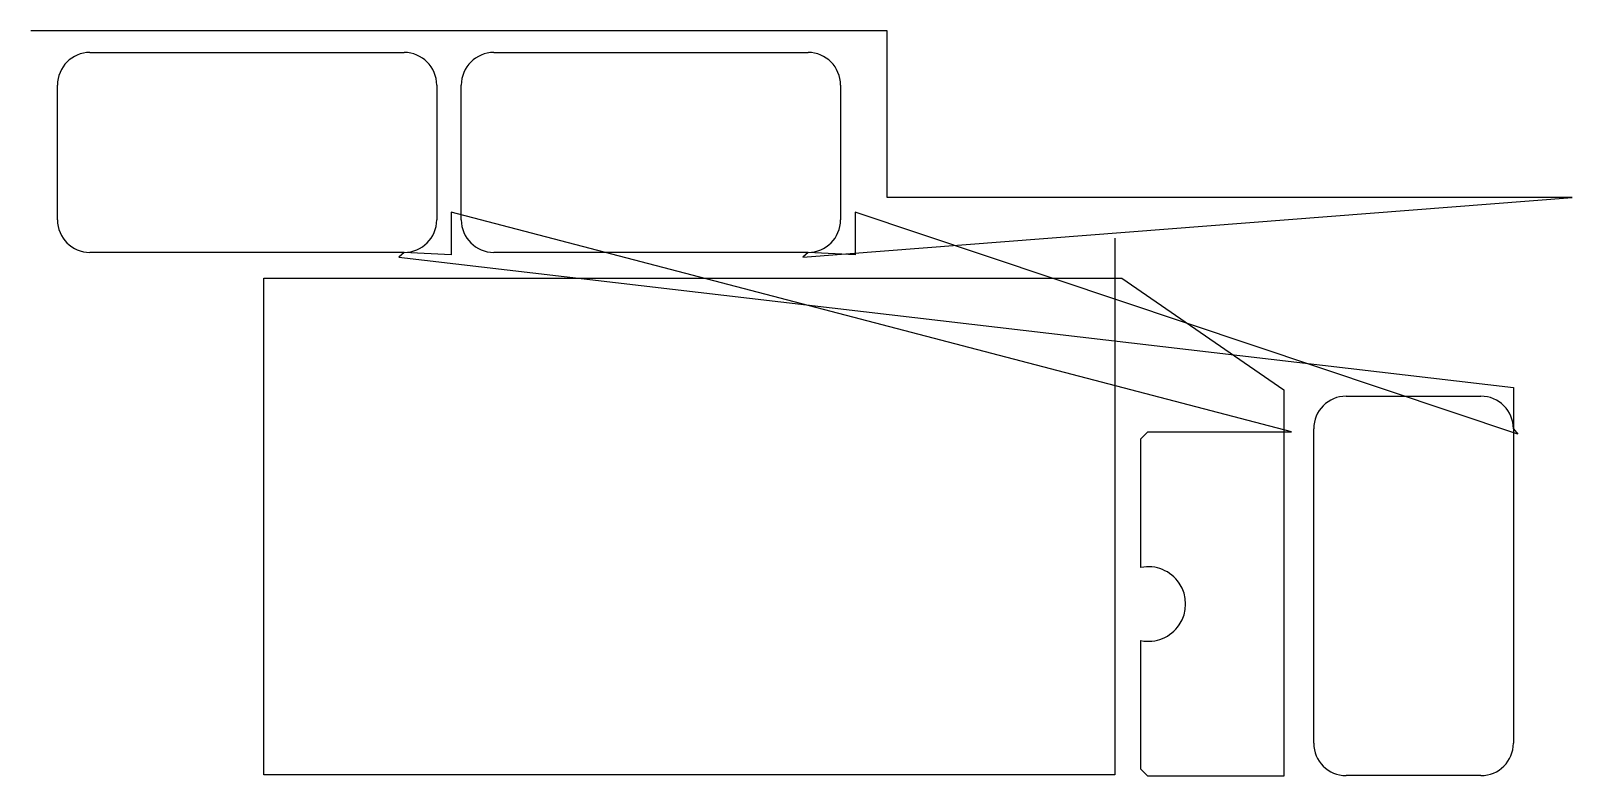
# Model space of a CAD drawing. Header units: metres. Extents: x 810 to 1948, y 19 to 569.
import ezdxf

# ---------------------------------------------------------------- set-up
doc = ezdxf.new("R2010")
doc.units = ezdxf.units.M

msp = doc.modelspace()

# ---------------------------------------------------------------- linework, layer by layer
at = {"layer": 'TOOL_0'}
for p, q in [((810.611, 569.063), (809.611, 569.063)), ((1441.941, 569.063), (810.611, 569.063)), ((1441.941, 445.986), (1441.941, 569.063)), ((853.269, 553.096), (1085.269, 553.096)), ((1151.478, 553.097), (1383.478, 553.097)), ((829.269, 429.596), (829.269, 529.096)), ((1109.269, 529.096), (1109.269, 429.596)), ((1127.478, 429.597), (1127.478, 529.097)), ((1407.478, 529.097), (1407.478, 429.597)), ((1379.522, 402.095), (1947.675, 445.986)), ((1946.675, 445.986), (1441.941, 445.986)), ((1947.675, 445.986), (1946.675, 445.986)), ((1946.675, 445.986), (1947.675, 445.986)), ((1947.675, 445.986), (1946.675, 445.986)), ((1740.452, 273.124), (1120.056, 435.329)), ((1120.056, 435.329), (1120.056, 403.702)), ((1907.652, 271.413), (1418.265, 435.33)), ((1418.265, 435.33), (1418.265, 403.703)), ((1610.11, 416.11), (1610.11, 386.527)), ((1085.269, 405.596), (853.269, 405.596)), ((1085.269, 405.596), (1081.313, 402.094)), ((1081.313, 402.094), (1904.323, 305.93)), ((1120.056, 403.702), (1085.269, 405.596)), ((1383.478, 405.597), (1151.478, 405.597)), ((1383.478, 405.597), (1379.522, 402.095)), ((1418.265, 403.703), (1383.478, 405.597)), ((981.61, 20.027), (981.61, 386.527)), ((981.61, 386.527), (1610.11, 386.527)), ((1610.11, 386.527), (1610.11, 20.027)), ((1610.11, 386.527), (1615.223, 386.527)), ((1615.223, 386.527), (1734.756, 304.085)), ((1734.756, 304.085), (1734.756, 273.123)), ((1780.823, 299.496), (1880.323, 299.496)), ((1904.323, 305.93), (1904.323, 275.496)), ((1756.823, 43.496), (1756.823, 275.496)), ((1904.323, 275.496), (1904.323, 43.496)), ((1904.323, 275.496), (1907.652, 271.413)), ((1629.256, 268.038), (1634.342, 273.124)), ((1629.256, 173.068), (1629.256, 268.038)), ((1634.342, 273.124), (1734.756, 273.124)), ((1734.756, 273.124), (1740.452, 273.124)), ((1734.756, 273.123), (1734.756, 19.123)), ((1629.256, 24.209), (1629.256, 119.179)), ((1634.342, 19.123), (1629.256, 24.209)), ((1610.11, 20.027), (981.61, 20.027)), ((1734.756, 19.123), (1634.342, 19.123)), ((1880.323, 19.496), (1780.823, 19.496))]:
    msp.add_line(p, q, dxfattribs=at)
for centre, radius, start, end in [((853.269, 529.096), 24, 90, 180), ((1085.269, 529.096), 24, 0, 90), ((1151.478, 529.097), 24, 90, 180), ((1383.478, 529.097), 24, 0, 90), ((853.269, 429.596), 24, 180, 270), ((1085.269, 429.596), 24, 270, 0), ((1151.478, 429.597), 24, 180, 270), ((1383.478, 429.597), 24, 270, 0), ((1780.823, 275.496), 24, 90, 180), ((1880.323, 275.496), 24, 0, 90), ((1634.756, 146.123), 27.5, 258.46288, 101.536704), ((1780.823, 43.496), 24, 180, 270), ((1880.323, 43.496), 24, 270, 0)]:
    msp.add_arc(centre, radius, start, end, dxfattribs=at)

doc.saveas('drawing.dxf')
